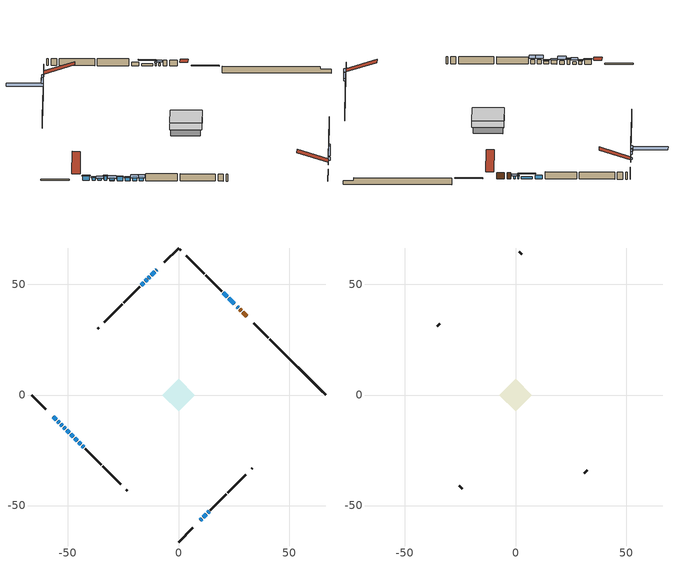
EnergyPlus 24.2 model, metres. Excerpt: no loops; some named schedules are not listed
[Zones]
conditioned space
 floor adiabatic (AdiabaticFloorConstruction): -7.43,0 0,7.43 7.43,0 0,-7.43 z0.94
 floor foundation (Slab1 construction): -6.83,0 0,6.83 6.83,0 0,-6.83 z-1.39
 floor foundation (Slab2 construction): -2.86,2.19 -2.19,2.86 2.86,-2.19 2.19,-2.86 z0
 wall outside (RimJoist1 construction): 0,-66.51 6.55,-59.96 / -66.51,0 -59.96,-6.55 / 0,66.51 -6.55,59.96 / 40.63,25.87 34.09,32.42 z0.94:1.24
 wall outside (AdiabaticWallConstruction 1): 30.87,35.64 29.15,37.36 / 28.49,38.02 27.66,38.85 z0.94:2.97
 wall outside (AdiabaticWallConstruction): -9.77,56.74 -10.15,56.36 / -53.25,-13.25 -52.5,-14.01 / 25.97,40.54 25.84,40.67 z0.94:1.83; -10.8,55.71 -12.31,54.2 / -56.74,-9.77 -55.23,-11.28 z0.94:2.44; -12.97,53.54 -13.58,52.93 z0.94:1.86; 9.77,-56.74 10.61,-55.89 / -48.79,-17.72 -47.55,-18.96 z0.94:2.21; -54.57,-11.93 -53.91,-12.6 z0.94:1.93; -14.23,52.27 -15.1,51.41 / -45.17,-21.33 -44.31,-22.2 / -43.66,-22.85 -42.79,-23.72 z0.94:2.41; 11.27,-55.24 12.49,-54.01 z0.94:1.42; -51.84,-14.66 -51.16,-15.35 z0.94:2.54; 13.15,-53.36 13.81,-52.69 z0.94:1.37; -50.5,-16 -49.44,-17.06 z0.94:2.11; -46.89,-19.62 -45.83,-20.68 z0.94:1.96; 27,39.51 26.62,39.89 z0.94:1.88; 25.18,41.32 22.67,43.84 z0.94:1.7; 22.01,44.49 20.29,46.22 / -15.75,50.75 -16.79,49.71 z0.94:2.16
 wall outside (Wall1 construction): 14.47,-52.04 21.71,-44.8 / -42.14,-24.37 -34.9,-31.61 / -17.45,49.06 -24.69,41.82 / 19.63,46.87 12.4,54.11 z0.94:3.38
 wall outside (Wall2 construction): 22.36,-44.14 30.53,-35.97 / -34.24,-32.27 -26.07,-40.44 / -25.34,41.16 -33.51,32.99 / 11.74,54.77 3.57,62.94 z0.94:3.38
 wall outside (Wall4 construction): 33.06,-33.45 33.45,-33.06 / -23.55,-42.96 -23.16,-43.35 / -36.04,30.47 -36.43,30.08 / 1.04,65.46 0.66,65.85 z0.94:3.38
 wall foundation (FoundationWall1 construction): 41.29,25.22,-1.39 41.29,25.22,0.94 63.99,2.52,0.94 63.99,2.52,-0.07 66.51,0,-0.07 66.51,0,-1.39
 window (WindowConstruction 14): -9.77,56.74 -10.14,56.36 z0.94:1.83
 window (WindowConstruction 3): -10.8,55.71 -12.31,54.2 z0.94:2.44
 window (WindowConstruction 4): -12.97,53.54 -13.58,52.93 z0.94:1.85
 window (WindowConstruction 5): 9.77,-56.74 10.61,-55.89 z0.94:2.21
 window (WindowConstruction 6): -56.74,-9.77 -55.23,-11.28 z0.94:2.44
 window (WindowConstruction 7): -54.57,-11.93 -53.91,-12.6 z0.94:1.93
 window (WindowConstruction 18): -53.25,-13.25 -52.5,-14.01 z0.94:1.83
 window (WindowConstruction 8): -14.23,52.27 -15.1,51.41 z0.94:2.41
 window (WindowConstruction 9): 11.27,-55.24 12.49,-54.02 z0.94:1.42
 window (WindowConstruction 15): -51.84,-14.67 -51.16,-15.35 z0.94:2.54
 window (WindowConstruction 10): 13.15,-53.36 13.81,-52.69 z0.94:1.37
 window (WindowConstruction 11): -50.5,-16 -49.44,-17.06 z0.94:2.11
 window (WindowConstruction 12): -48.79,-17.72 -47.55,-18.96 z0.94:2.21
 window (WindowConstruction 13): -46.89,-19.62 -45.83,-20.68 z0.94:1.95
 window (WindowConstruction 19): -45.17,-21.33 -44.31,-22.2 z0.94:2.41
 window (WindowConstruction 20): -43.65,-22.85 -42.79,-23.71 z0.94:2.41
 window (WindowConstruction 16): 27,39.51 26.62,39.89 z0.94:1.88
 window (WindowConstruction 17): 25.96,40.54 25.84,40.67 z0.94:1.83
 window (WindowConstruction): 25.18,41.32 22.67,43.84 z0.94:1.7
 window (WindowConstruction 1): 22.01,44.49 20.29,46.22 z0.94:2.16
 window (WindowConstruction 2): -15.75,50.75 -16.79,49.71 z0.94:2.16
 door (Door): 30.87,35.64 29.15,37.36 z0.94:2.97
 door (Door 1): 28.49,38.02 27.66,38.85 z0.94:2.97
 ceiling adiabatic (AdiabaticFloorConstruction): 0,-7.43 7.43,0 0,7.43 -7.43,0 z0.94
attic - vented
 floor to conditioned space (Floor1 construction Reversed): -7.43,0 0,7.43 7.43,0 0,-7.43 z3.38
 wall outside (Wall3 construction): 31.19,-35.32 32.4,-34.11 / -25.41,-41.09 -24.2,-42.3 / -34.17,32.34 -35.38,31.13 / 2.91,63.59 1.7,64.81 z0.94:3.38
 roof outside (Roof1 construction): 9.11,-57.4,3.38 1.88,-50.16,6.79 -0.03,-52.07,6.79 7.2,-59.3,3.38; -57.4,-9.11,3.38 -50.16,-1.88,6.79 -52.07,0.03,6.79 -59.3,-7.2,3.38; -9.11,57.4,3.38 -1.88,50.16,6.79 0.03,52.07,6.79 -7.2,59.3,3.38; 31.52,34.98,3.38 24.29,27.75,6.79 26.19,25.84,6.79 33.43,33.08,3.38
shading: -10.36,56.15 -9.56,56.95 -9.99,57.38 -10.79,56.58 z2.13; -13.17,53.33 -9.94,56.57 -10.37,57 -13.6,53.77 z3.66; -14.87,51.64 -11.67,54.83 -12.11,55.26 -15.3,52.07 z3.68; 11.04,-55.46 9.34,-57.17 9.77,-57.6 11.47,-55.89 z2.82; -55.02,-11.49 -56.95,-9.56 -57.16,-9.77 -55.23,-11.7 z2.74; -53.7,-12.81 -54.78,-11.72 -55.22,-12.15 -54.13,-13.24 z2.23; -52.07,-14.44 -53.68,-12.82 -54.98,-14.12 -53.36,-15.73 z2.44; -15.53,50.98 -13.8,52.7 -22.42,61.32 -24.15,59.6 z3.02; 14.65,-51.86 9.11,-57.39 9.54,-57.83 15.08,-52.29 z4.47; -50.95,-15.56 -52.05,-14.45 -52.48,-14.89 -51.38,-15.99 z2.84; 15.97,-50.54 10.99,-55.52 11.42,-55.95 16.4,-50.97 z4.42; -49.01,-17.49 -50.94,-15.57 -52.66,-17.3 -50.74,-19.22 z2.72; -47.34,-19.17 -49,-17.51 -49.43,-17.94 -47.77,-19.6 z2.51; -45.62,-20.89 -47.1,-19.41 -47.53,-19.84 -46.05,-21.32 z2.25; -43.88,-22.63 -45.6,-20.9 -47.33,-22.63 -45.61,-24.35 z3.02; -42.36,-24.15 -44.09,-22.42 -45.81,-24.15 -44.09,-25.87 z3.02; 26.19,40.32 27.43,39.08 28.29,39.94 27.05,41.18 z2.49; 25.63,40.88 26.18,40.33 26.61,40.76 26.06,41.31 z2.13; 21.81,44.7 26.05,40.46 26.48,40.89 22.24,45.13 z2.92
[Building]
Building 1: Terrain=Suburbs
[Site:Location]
Calgary Intl AP_AB: Latitude {deg}=51.11; Longitude {deg}=-114.02; Time Zone {hr}=-7; Elevation {m}=1084; Keep Site Location Information=Yes
[Site:GroundTemperature:Shallow]
0.326196, -1.55603, -1.70677, -0.813554, 2.7722, 6.34125, 9.43543, 11.3955, 11.562, 9.96783, 6.95256, 3.49299
[Site:WaterMainsTemperature]
Calculation Method=Schedule; Temperature Schedule=mains temperature schedule
[Material] Roughness=Rough; Thermal Absorptance=0.9
Name | Thickness {m} | Conductivity {W/m-K} | Density {kg/m3} | Specific Heat {J/kg-K} | Solar Absorptance | Visible Absorptance
asphalt or fiberglass shingles | 0.00635 | 0.162714 | 1121.4 | 1465.45 | 0.4 | 0.4
ceiling loosefill ins | 0.169333 | 0.0480833 | 16.02 | 1046.75 | 0.7 | 0.7
ceiling stud and cavity | 0.1397 | 0.347966 | 65.682 | 1177.47 | 0.7 | 0.7
concrete 4.0 in. | 0.1016 | 1.803125 | 2242.8 | 837.4 | 0.7 | 0.7
concrete 8.0 in. | 0.2032 | 1.803125 | 2242.8 | 837.4 | 0.7 | 0.7
door material | 0.04445 | 0.053851 | 512.64 | 1214.23 | 0.7 | 0.7
exterior vertical ins | 0.0480821 | 0.029427 | 32.04 | 1214.23 | 0.7 | 0.7
floor covering | 0.0127 | 0.0433444 | 54.468 | 1339.84 | 0.6 | 0.6
floor rigid ins; wall rigid ins 1 | 0.512978 | 0.029427 | 32.04 | 1214.23 | 0.7 | 0.7
floor stud and cavity | 0.1397 | 1.75129 | 37.0049 | 1207.88 | 0.7 | 0.7
furniture material conditioned space 1 | 0.1524 | 0.115458 | 640.8 | 1214.23 | 0.6 | 0.6
gypsum board | 0.0127 | 0.160291 | 801 | 837.4 | 0.6 | 0.6
gypsum board 1 | 0.0127 | 0.160291 | 801 | 837.4 | 0.7 | 0.7
osb sheathing 0.5 in. | 0.0127 | 0.115458 | 512.64 | 1214.23 | 0.7 | 0.7
osb sheathing 0.75 in. | 0.01905 | 0.115458 | 512.64 | 1214.23 | 0.7 | 0.7
osb sheathing 2.0 in. | 0.0508 | 0.115458 | 512.64 | 1214.23 | 0.7 | 0.7
rim joist rigid ins; wall rigid ins | 0.051816 | 0.029427 | 32.04 | 1214.23 | 0.7 | 0.7
rim joist stud and cavity | 0.0508 | 0.0449671 | 125.044 | 1163.47 | 0.6 | 0.6
wall stud and cavity | 0.1397 | 0.110499 | 139.0536 | 1170.24 | 0.7 | 0.7
wall stud and cavity 1 | 0.1397 | 0.175919 | 139.0536 | 1170.24 | 0.7 | 0.7
wall stud and cavity 2 | 0.0889 | 6.9971 | 50.32683 | 1063.81 | 0.6 | 0.6
wall stud and cavity 3 | 0.1397 | 0.148929 | 139.0536 | 1170.24 | 0.7 | 0.7
wall stud and cavity 4 | 0.0889 | 0.380278 | 52.3479 | 1209.89 | 0.7 | 0.7
wall stud and cavity 5 | 0.0889 | 0.391764 | 83.0341 | 1211.67 | 0.7 | 0.7
wood siding | 0.0254 | 0.102417 | 544.68 | 1172.36 | 0.4 | 0.4
wood siding 1 | 0.00254 | 0.102417 | 544.68 | 1172.36 | 0.4 | 0.4
wood siding 2; wood siding 3; wood siding 4 | 0.0254 | 0.102417 | 544.68 | 1172.36 | 0.7 | 0.7
[WindowMaterial:SimpleGlazingSystem]
Name | U-Factor {W/m2-K} | Solar Heat Gain Coefficient
WindowMaterial | 2.22691 | 0.54
WindowMaterial 1 | 1.98957 | 0.64
WindowMaterial 10 | 2.04181 | 0.63
WindowMaterial 11 | 2.01342 | 0.64
WindowMaterial 12 | 2.17127 | 0.56
WindowMaterial 13 | 2.992306 | 0.59
WindowMaterial 14 | 2.24735 | 0.57
WindowMaterial 15 | 2.26723 | 0.56
WindowMaterial 16 | 2.73339 | 0.37
WindowMaterial 17 | 2.17922 | 0.59
WindowMaterial 2 | 2.038402 | 0.63
WindowMaterial 3 | 2.052597 | 0.61
WindowMaterial 4 | 2.293912 | 0.51
WindowMaterial 5 | 2.163318 | 0.56
WindowMaterial 6 | 2.13152 | 0.6
WindowMaterial 7 | 2.32344 | 0.5
WindowMaterial 8 | 2.46198 | 0.45
WindowMaterial 9 | 2.606202 | 0.39
[Construction]
AdiabaticFloorConstruction: floor stud and cavity, floor rigid ins, osb sheathing 0.75 in., floor covering
AdiabaticWallConstruction: wood siding 3, wall rigid ins 1, wall stud and cavity 4, gypsum board
AdiabaticWallConstruction 1: wood siding 4, wall rigid ins 1, wall stud and cavity 4, gypsum board
Door; Door 1: door material
Floor1 construction Reversed: gypsum board, ceiling stud and cavity, ceiling loosefill ins
FoundationWall1 construction: concrete 8.0 in., gypsum board 1
furniture construction conditioned space 1: furniture material conditioned space 1
PartitionWallConstruction: gypsum board, wall stud and cavity 5, gypsum board
RimJoist1 construction: wood siding 2, rim joist rigid ins, osb sheathing 2.0 in., rim joist stud and cavity
Roof1 construction: asphalt or fiberglass shingles
Slab1 construction; Slab2 construction: concrete 4.0 in.
Wall1 construction: wood siding, osb sheathing 0.5 in., wall stud and cavity, gypsum board
Wall2 construction: wood siding, wall rigid ins, osb sheathing 0.5 in., wall stud and cavity 1, gypsum board
Wall3 construction: wood siding 1, wall stud and cavity 2
Wall4 construction: wood siding, osb sheathing 0.5 in., wall stud and cavity 3, gypsum board
WindowConstruction: WindowMaterial
WindowConstruction 1: WindowMaterial 1
WindowConstruction 10: WindowMaterial 9
WindowConstruction 11: WindowMaterial 10
WindowConstruction 12: WindowMaterial 11
WindowConstruction 13: WindowMaterial 12
WindowConstruction 14; WindowConstruction 18: WindowMaterial 13
WindowConstruction 15: WindowMaterial 14
WindowConstruction 16: WindowMaterial 15
WindowConstruction 17: WindowMaterial 16
WindowConstruction 19: WindowMaterial 17
WindowConstruction 2: WindowMaterial 2
WindowConstruction 20; WindowConstruction 8: WindowMaterial 7
WindowConstruction 3; WindowConstruction 6: WindowMaterial 3
WindowConstruction 4: WindowMaterial 4
WindowConstruction 5: WindowMaterial 5
WindowConstruction 7: WindowMaterial 6
WindowConstruction 9: WindowMaterial 8
[Zone] Multiplier=1; Part of Total Floor Area=Yes
Name | Volume {m3}
attic - vented | 61.1118
conditioned space | 533.2
[Space]
Name | Zone | Volume {m3}
attic - vented 1 | attic - vented | 61.1118
conditioned space 1 | conditioned space | 533.2
[ZoneInfiltration:EffectiveLeakageArea]
infil attic - vented 1: Zone or Space=attic - vented 1; Schedule=Always On Discrete; Effective Air Leakage Area {cm2}=3784.11; Stack Coefficient=0.000406748; Wind Coefficient=1.36264e-05
[ZoneMixing]
whole house fan mix: Zone or Space=attic - vented; Schedule=Always On Continuous; Design Flow Rate Calculation Method=Flow/Zone; Design Flow Rate {m3/s}=0; Source Zone or Space=conditioned space
[SurfaceProperty:ExposedFoundationPerimeter] Exposed Perimeter Calculation Method=TotalExposedPerimeter
Name | Total Exposed Perimeter {m}
Slab1 | 35.662
Slab2 | 16.154
[InternalMass] Zone or ZoneList=conditioned space; Space or SpaceList=conditioned space 1
Name | Construction | Surface Area {m2}
furniture mass conditioned space 1 | furniture construction conditioned space 1 | 84.2003
partition wall mass | PartitionWallConstruction | 210.501
[Lights]
interior lighting: Zone or ZoneList or Space or SpaceList=conditioned space 1; Schedule=interior lighting schedule; Design Level Calculation Method=LightingLevel; Lighting Level {W}=343.2; Return Air Fraction=0; Fraction Radiant=0.6; Fraction Visible=0.2; Fraction Replaceable=1
[People]
occupants: Zone or ZoneList or Space or SpaceList=conditioned space 1; Number of People Schedule=occupants schedule; Number of People Calculation Method=People; Number of People=3; Fraction Radiant=0.314171; Sensible Heat Fraction=0.56303; Activity Level Schedule=occupants activity schedule; Carbon Dioxide Generation Rate {m3/s-W}=0; Enable ASHRAE 55 Comfort Warnings=No; Mean Radiant Temperature Calculation Type=EnclosureAveraged
[ElectricEquipment] Zone or ZoneList or Space or SpaceList=conditioned space 1; Design Level Calculation Method=EquipmentLevel
Name | Schedule | Design Level {W} | Fraction Latent | Fraction Radiant | Fraction Lost
clothes dryer | clothes dryer schedule | 140.772 | 0.015 | 0.081 | 0.85
clothes washer | clothes washer schedule | 32.1985 | 0.03 | 0.162 | 0.7
cooking range | cooking range schedule | 215.147 | 0.08 | 0.432 | 0.2
dishwasher | dishwasher schedule | 66.8632 | 0.3 | 0.18 | 0.4
fridge | fridge schedule | 72.9452 | 0 | 0.6 | 0
mech vent bath fan 0 | mech vent bath fan 0 schedule | 50.2 | 0 | 0 | 1
mech vent bath fan 1 | mech vent bath fan 1 schedule | 50.2 | 0 | 0 | 1
mech vent house fan | mech vent house fan schedule | 0 | 0 | 0 | 1
mech vent house fan cfis | mech vent house fan cfis schedule | 0 | 0 | 0 | 0
misc plug loads | misc plug loads schedule | 494.7 | 0.045 | 0.513 | 0.1
whole house fan | Always On Discrete | 0 | 0 | 0 | 1
[OtherEquipment] Zone or ZoneList or Space or SpaceList=conditioned space 1; Design Level Calculation Method=EquipmentLevel
Name | Fuel Type | Schedule | Design Level {W} | Fraction Latent | Fraction Radiant | Fraction Lost
clothes dryer 1 | Electricity | clothes dryer schedule | 0 | 0.015 | 0.081 | 0.85
cooking range 1 | Electricity | cooking range schedule | 0 | 0.08 | 0.432 | 0.2
general water use latent | None | general water use schedule | 62.594 | 1 | 0 | 0
general water use sensible | None | general water use schedule | -61.6891 | 0 | 0.6 | 0
mech vent house fan latent load | None | Always On Discrete | 0 | 1 | 0 | 0
mech vent house fan sensible load | None | Always On Discrete | 0 | 0 | 0 | 0
water heater energy adjustment1 | NaturalGas | Always On Discrete | 0.01 | 0 | 0 | 1
[ZoneInfiltration:DesignFlowRate] Zone or ZoneList or Space or SpaceList=conditioned space 1; Schedule=Always On Discrete; Design Flow Rate Calculation Method=Flow/Zone; Design Flow Rate {m3/s}=0
infil flow; natural vent flow; whole house fan flow
[Foundation:Kiva] Initial Indoor Air Temperature {C}=18; Wall Depth Below Slab {m}=0.2032
Name | Wall Height Above Grade {m} | Custom Block Material Name 1 | Custom Block Depth 1 {m} | Custom Block X Position 1 {m} | Custom Block Z Position 1 {m}
Foundation Kiva 1 | 0.940003 | exterior vertical ins | 2.33001 | 0.2159 | 0
Foundation Kiva 2 | 0.1016
[Foundation:Kiva:Settings]
Soil Conductivity {W/m-K}=0.849921; Soil Density {kg/m3}=1842.3; Soil Specific Heat {J/kg-K}=418.7; Ground Solar Absorptivity=0.9; Ground Thermal Absorptivity=0.9; Ground Surface Roughness {m}=0.03; Far-Field Width {m}=40; Deep-Ground Boundary Condition=ZeroFlux; Deep-Ground Depth {m}=40; Minimum Cell Dimension {m}=0.2; Maximum Cell Growth Coefficient=3; Simulation Timestep=Timestep
[Exterior:Lights]
exterior lighting: Schedule=exterior lighting schedule; Design Level {W}=75.6
[Schedule:Constant]
Name | Hourly Value
Always On Continuous; mech vent house fan schedule; mech vent house fan cfis schedule; Always On Discrete | 1
occupants activity schedule | 117.228
fridge schedule | 0
[Schedule:Week:Daily]
interior lighting schedule Week Rule - Jan1-Jan27: interior lighting schedule day, interior lighting schedule day, interior lighting schedule day, interior lighting schedule day, interior lighting schedule day, interior lighting schedule day, interior lighting schedule day, interior lighting schedule default day, interior lighting schedule default day, interior lighting schedule default day, interior lighting schedule default day, interior lighting schedule default day
interior lighting schedule Week Rule - Jan28-Feb3: interior lighting schedule day, interior lighting schedule day, interior lighting schedule day, interior lighting schedule day, interior lighting schedule day 1, interior lighting schedule day 1, interior lighting schedule day 1, interior lighting schedule default day, interior lighting schedule default day, interior lighting schedule default day, interior lighting schedule default day, interior lighting schedule default day
interior lighting schedule Week Rule - Feb4-Feb24: interior lighting schedule day 1, interior lighting schedule day 1, interior lighting schedule day 1, interior lighting schedule day 1, interior lighting schedule day 1, interior lighting schedule day 1, interior lighting schedule day 1, interior lighting schedule default day, interior lighting schedule default day, interior lighting schedule default day, interior lighting schedule default day, interior lighting schedule default day
interior lighting schedule Week Rule - Feb25-Mar3: interior lighting schedule day 1, interior lighting schedule day 1, interior lighting schedule day 1, interior lighting schedule day 1, interior lighting schedule day 2, interior lighting schedule day 2, interior lighting schedule day 2, interior lighting schedule default day, interior lighting schedule default day, interior lighting schedule default day, interior lighting schedule default day, interior lighting schedule default day
interior lighting schedule Week Rule - Mar4-Mar31: interior lighting schedule day 2, interior lighting schedule day 2, interior lighting schedule day 2, interior lighting schedule day 2, interior lighting schedule day 2, interior lighting schedule day 2, interior lighting schedule day 2, interior lighting schedule default day, interior lighting schedule default day, interior lighting schedule default day, interior lighting schedule default day, interior lighting schedule default day
interior lighting schedule Week Rule - Apr1-Apr28: interior lighting schedule day 3, interior lighting schedule day 3, interior lighting schedule day 3, interior lighting schedule day 3, interior lighting schedule day 3, interior lighting schedule day 3, interior lighting schedule day 3, interior lighting schedule default day, interior lighting schedule default day, interior lighting schedule default day, interior lighting schedule default day, interior lighting schedule default day
interior lighting schedule Week Rule - Apr29-May5: interior lighting schedule day 3, interior lighting schedule day 3, interior lighting schedule day 4, interior lighting schedule day 4, interior lighting schedule day 4, interior lighting schedule day 4, interior lighting schedule day 4, interior lighting schedule default day, interior lighting schedule default day, interior lighting schedule default day, interior lighting schedule default day, interior lighting schedule default day
interior lighting schedule Week Rule - May6-May26: interior lighting schedule day 4, interior lighting schedule day 4, interior lighting schedule day 4, interior lighting schedule day 4, interior lighting schedule day 4, interior lighting schedule day 4, interior lighting schedule day 4, interior lighting schedule default day, interior lighting schedule default day, interior lighting schedule default day, interior lighting schedule default day, interior lighting schedule default day
interior lighting schedule Week Rule - May27-Jun2: interior lighting schedule day 4, interior lighting schedule day 4, interior lighting schedule day 4, interior lighting schedule day 4, interior lighting schedule day 4, interior lighting schedule day 5, interior lighting schedule day 5, interior lighting schedule default day, interior lighting schedule default day, interior lighting schedule default day, interior lighting schedule default day, interior lighting schedule default day
interior lighting schedule Week Rule - Jun3-Jun30: interior lighting schedule day 5, interior lighting schedule day 5, interior lighting schedule day 5, interior lighting schedule day 5, interior lighting schedule day 5, interior lighting schedule day 5, interior lighting schedule day 5, interior lighting schedule default day, interior lighting schedule default day, interior lighting schedule default day, interior lighting schedule default day, interior lighting schedule default day
interior lighting schedule Week Rule - Jul1-Jul28: interior lighting schedule day 6, interior lighting schedule day 6, interior lighting schedule day 6, interior lighting schedule day 6, interior lighting schedule day 6, interior lighting schedule day 6, interior lighting schedule day 6, interior lighting schedule default day, interior lighting schedule default day, interior lighting schedule default day, interior lighting schedule default day, interior lighting schedule default day
interior lighting schedule Week Rule - Jul29-Aug4: interior lighting schedule day 6, interior lighting schedule day 6, interior lighting schedule day 6, interior lighting schedule day 7, interior lighting schedule day 7, interior lighting schedule day 7, interior lighting schedule day 7, interior lighting schedule default day, interior lighting schedule default day, interior lighting schedule default day, interior lighting schedule default day, interior lighting schedule default day
interior lighting schedule Week Rule - Aug5-Aug25: interior lighting schedule day 7, interior lighting schedule day 7, interior lighting schedule day 7, interior lighting schedule day 7, interior lighting schedule day 7, interior lighting schedule day 7, interior lighting schedule day 7, interior lighting schedule default day, interior lighting schedule default day, interior lighting schedule default day, interior lighting schedule default day, interior lighting schedule default day
interior lighting schedule Week Rule - Aug26-Sep1: interior lighting schedule day 7, interior lighting schedule day 7, interior lighting schedule day 7, interior lighting schedule day 7, interior lighting schedule day 7, interior lighting schedule day 7, interior lighting schedule day 8, interior lighting schedule default day, interior lighting schedule default day, interior lighting schedule default day, interior lighting schedule default day, interior lighting schedule default day
interior lighting schedule Week Rule - Sep2-Sep29: interior lighting schedule day 8, interior lighting schedule day 8, interior lighting schedule day 8, interior lighting schedule day 8, interior lighting schedule day 8, interior lighting schedule day 8, interior lighting schedule day 8, interior lighting schedule default day, interior lighting schedule default day, interior lighting schedule default day, interior lighting schedule default day, interior lighting schedule default day
interior lighting schedule Week Rule - Sep30-Oct6: interior lighting schedule day 8, interior lighting schedule day 9, interior lighting schedule day 9, interior lighting schedule day 9, interior lighting schedule day 9, interior lighting schedule day 9, interior lighting schedule day 9, interior lighting schedule default day, interior lighting schedule default day, interior lighting schedule default day, interior lighting schedule default day, interior lighting schedule default day
interior lighting schedule Week Rule - Oct7-Oct27: interior lighting schedule day 9, interior lighting schedule day 9, interior lighting schedule day 9, interior lighting schedule day 9, interior lighting schedule day 9, interior lighting schedule day 9, interior lighting schedule day 9, interior lighting schedule default day, interior lighting schedule default day, interior lighting schedule default day, interior lighting schedule default day, interior lighting schedule default day
interior lighting schedule Week Rule - Oct28-Nov3: interior lighting schedule day 9, interior lighting schedule day 9, interior lighting schedule day 9, interior lighting schedule day 9, interior lighting schedule day 10, interior lighting schedule day 10, interior lighting schedule day 10, interior lighting schedule default day, interior lighting schedule default day, interior lighting schedule default day, interior lighting schedule default day, interior lighting schedule default day
interior lighting schedule Week Rule - Nov4-Nov24: interior lighting schedule day 10, interior lighting schedule day 10, interior lighting schedule day 10, interior lighting schedule day 10, interior lighting schedule day 10, interior lighting schedule day 10, interior lighting schedule day 10, interior lighting schedule default day, interior lighting schedule default day, interior lighting schedule default day, interior lighting schedule default day, interior lighting schedule default day
interior lighting schedule Week Rule - Nov25-Dec1: interior lighting schedule day 10, interior lighting schedule day 10, interior lighting schedule day 10, interior lighting schedule day 10, interior lighting schedule day 10, interior lighting schedule day 10, interior lighting schedule day 11, interior lighting schedule default day, interior lighting schedule default day, interior lighting schedule default day, interior lighting schedule default day, interior lighting schedule default day
interior lighting schedule Week Rule - Dec2-Dec31: interior lighting schedule day 11, interior lighting schedule day 11, interior lighting schedule day 11, interior lighting schedule day 11, interior lighting schedule day 11, interior lighting schedule day 11, interior lighting schedule day 11, interior lighting schedule default day, interior lighting schedule default day, interior lighting schedule default day, interior lighting schedule default day, interior lighting schedule default day
occupants schedule Week Rule - Jan1-Dec31: occupants schedule day, occupants schedule day, occupants schedule day, occupants schedule day, occupants schedule day, occupants schedule day, occupants schedule day, occupants schedule default day, occupants schedule default day, occupants schedule default day, occupants schedule default day, occupants schedule default day
clothes dryer schedule Week Rule - Jan1-Dec31: clothes dryer schedule day, clothes dryer schedule day, clothes dryer schedule day, clothes dryer schedule day, clothes dryer schedule day, clothes dryer schedule day, clothes dryer schedule day, clothes dryer schedule default day, clothes dryer schedule default day, clothes dryer schedule default day, clothes dryer schedule default day, clothes dryer schedule default day
clothes washer schedule Week Rule - Jan1-Dec31: clothes washer schedule day, clothes washer schedule day, clothes washer schedule day, clothes washer schedule day, clothes washer schedule day, clothes washer schedule day, clothes washer schedule day, clothes washer schedule default day, clothes washer schedule default day, clothes washer schedule default day, clothes washer schedule default day, clothes washer schedule default day
cooking range schedule Week Rule - Jan1-Dec31: cooking range schedule day, cooking range schedule day, cooking range schedule day, cooking range schedule day, cooking range schedule day, cooking range schedule day, cooking range schedule day, cooking range schedule default day, cooking range schedule default day, cooking range schedule default day, cooking range schedule default day, cooking range schedule default day
dishwasher schedule Week Rule - Jan1-Dec31: dishwasher schedule day, dishwasher schedule day, dishwasher schedule day, dishwasher schedule day, dishwasher schedule day, dishwasher schedule day, dishwasher schedule day, dishwasher schedule default day, dishwasher schedule default day, dishwasher schedule default day, dishwasher schedule default day, dishwasher schedule default day
mech vent bath fan 0 schedule Week Rule - Jan1-Dec31: mech vent bath fan 0 schedule day, mech vent bath fan 0 schedule day, mech vent bath fan 0 schedule day, mech vent bath fan 0 schedule day, mech vent bath fan 0 schedule day, mech vent bath fan 0 schedule day, mech vent bath fan 0 schedule day, mech vent bath fan 0 schedule default day, mech vent bath fan 0 schedule default day, mech vent bath fan 0 schedule default day, mech vent bath fan 0 schedule default day, mech vent bath fan 0 schedule default day
mech vent bath fan 1 schedule Week Rule - Jan1-Dec31: mech vent bath fan 1 schedule day, mech vent bath fan 1 schedule day, mech vent bath fan 1 schedule day, mech vent bath fan 1 schedule day, mech vent bath fan 1 schedule day, mech vent bath fan 1 schedule day, mech vent bath fan 1 schedule day, mech vent bath fan 1 schedule default day, mech vent bath fan 1 schedule default day, mech vent bath fan 1 schedule default day, mech vent bath fan 1 schedule default day, mech vent bath fan 1 schedule default day
misc plug loads schedule Week Rule - Jan1-Dec31: misc plug loads schedule day, misc plug loads schedule day, misc plug loads schedule day, misc plug loads schedule day, misc plug loads schedule day, misc plug loads schedule day, misc plug loads schedule day, misc plug loads schedule default day, misc plug loads schedule default day, misc plug loads schedule default day, misc plug loads schedule default day, misc plug loads schedule default day
general water use schedule Week Rule - Jan1-Dec31: general water use schedule day, general water use schedule day, general water use schedule day, general water use schedule day, general water use schedule day, general water use schedule day, general water use schedule day, general water use schedule default day, general water use schedule default day, general water use schedule default day, general water use schedule default day, general water use schedule default day
exterior lighting schedule Week Rule - Jan1-Jan27: exterior lighting schedule day, exterior lighting schedule day, exterior lighting schedule day, exterior lighting schedule day, exterior lighting schedule day, exterior lighting schedule day, exterior lighting schedule day, exterior lighting schedule default day, exterior lighting schedule default day, exterior lighting schedule default day, exterior lighting schedule default day, exterior lighting schedule default day
exterior lighting schedule Week Rule - Jan28-Feb3: exterior lighting schedule day, exterior lighting schedule day, exterior lighting schedule day, exterior lighting schedule day, exterior lighting schedule day 1, exterior lighting schedule day 1, exterior lighting schedule day 1, exterior lighting schedule default day, exterior lighting schedule default day, exterior lighting schedule default day, exterior lighting schedule default day, exterior lighting schedule default day
exterior lighting schedule Week Rule - Feb4-Feb24: exterior lighting schedule day 1, exterior lighting schedule day 1, exterior lighting schedule day 1, exterior lighting schedule day 1, exterior lighting schedule day 1, exterior lighting schedule day 1, exterior lighting schedule day 1, exterior lighting schedule default day, exterior lighting schedule default day, exterior lighting schedule default day, exterior lighting schedule default day, exterior lighting schedule default day
exterior lighting schedule Week Rule - Feb25-Mar3: exterior lighting schedule day 1, exterior lighting schedule day 1, exterior lighting schedule day 1, exterior lighting schedule day 1, exterior lighting schedule day 2, exterior lighting schedule day 2, exterior lighting schedule day 2, exterior lighting schedule default day, exterior lighting schedule default day, exterior lighting schedule default day, exterior lighting schedule default day, exterior lighting schedule default day
exterior lighting schedule Week Rule - Mar4-Mar31: exterior lighting schedule day 2, exterior lighting schedule day 2, exterior lighting schedule day 2, exterior lighting schedule day 2, exterior lighting schedule day 2, exterior lighting schedule day 2, exterior lighting schedule day 2, exterior lighting schedule default day, exterior lighting schedule default day, exterior lighting schedule default day, exterior lighting schedule default day, exterior lighting schedule default day
exterior lighting schedule Week Rule - Apr1-Apr28: exterior lighting schedule day 3, exterior lighting schedule day 3, exterior lighting schedule day 3, exterior lighting schedule day 3, exterior lighting schedule day 3, exterior lighting schedule day 3, exterior lighting schedule day 3, exterior lighting schedule default day, exterior lighting schedule default day, exterior lighting schedule default day, exterior lighting schedule default day, exterior lighting schedule default day
exterior lighting schedule Week Rule - Apr29-May5: exterior lighting schedule day 3, exterior lighting schedule day 3, exterior lighting schedule day 4, exterior lighting schedule day 4, exterior lighting schedule day 4, exterior lighting schedule day 4, exterior lighting schedule day 4, exterior lighting schedule default day, exterior lighting schedule default day, exterior lighting schedule default day, exterior lighting schedule default day, exterior lighting schedule default day
exterior lighting schedule Week Rule - May6-May26: exterior lighting schedule day 4, exterior lighting schedule day 4, exterior lighting schedule day 4, exterior lighting schedule day 4, exterior lighting schedule day 4, exterior lighting schedule day 4, exterior lighting schedule day 4, exterior lighting schedule default day, exterior lighting schedule default day, exterior lighting schedule default day, exterior lighting schedule default day, exterior lighting schedule default day
exterior lighting schedule Week Rule - May27-Jun2: exterior lighting schedule day 4, exterior lighting schedule day 4, exterior lighting schedule day 4, exterior lighting schedule day 4, exterior lighting schedule day 4, exterior lighting schedule day 5, exterior lighting schedule day 5, exterior lighting schedule default day, exterior lighting schedule default day, exterior lighting schedule default day, exterior lighting schedule default day, exterior lighting schedule default day
exterior lighting schedule Week Rule - Jun3-Jun30: exterior lighting schedule day 5, exterior lighting schedule day 5, exterior lighting schedule day 5, exterior lighting schedule day 5, exterior lighting schedule day 5, exterior lighting schedule day 5, exterior lighting schedule day 5, exterior lighting schedule default day, exterior lighting schedule default day, exterior lighting schedule default day, exterior lighting schedule default day, exterior lighting schedule default day
[Schedule:Year]
interior lighting schedule: interior lighting schedule Week Rule - Jan1-Jan27, 1, 1, 1, 27, interior lighting schedule Week Rule - Jan28-Feb3, 1, 28, 2, 3, interior lighting schedule Week Rule - Feb4-Feb24, 2, 4, 2, 24, interior lighting schedule Week Rule - Feb25-Mar3, 2, 25, 3, 3, interior lighting schedule Week Rule - Mar4-Mar31, 3, 4, 3, 31, interior lighting schedule Week Rule - Apr1-Apr28, 4, 1, 4, 28, interior lighting schedule Week Rule - Apr29-May5, 4, 29, 5, 5, interior lighting schedule Week Rule - May6-May26, 5, 6, 5, 26, interior lighting schedule Week Rule - May27-Jun2, 5, 27, 6, 2, interior lighting schedule Week Rule - Jun3-Jun30, 6, 3, 6, 30, interior lighting schedule Week Rule - Jul1-Jul28, 7, 1, 7, 28, interior lighting schedule Week Rule - Jul29-Aug4, 7, 29, 8, 4, interior lighting schedule Week Rule - Aug5-Aug25, 8, 5, 8, 25, interior lighting schedule Week Rule - Aug26-Sep1, 8, 26, 9, 1, interior lighting schedule Week Rule - Sep2-Sep29, 9, 2, 9, 29, interior lighting schedule Week Rule - Sep30-Oct6, 9, 30, 10, 6, interior lighting schedule Week Rule - Oct7-Oct27, 10, 7, 10, 27, interior lighting schedule Week Rule - Oct28-Nov3, 10, 28, 11, 3, interior lighting schedule Week Rule - Nov4-Nov24, 11, 4, 11, 24, interior lighting schedule Week Rule - Nov25-Dec1, 11, 25, 12, 1, interior lighting schedule Week Rule - Dec2-Dec31, 12, 2, 12, 31
occupants schedule: occupants schedule Week Rule - Jan1-Dec31, 1, 1, 12, 31
clothes dryer schedule: clothes dryer schedule Week Rule - Jan1-Dec31, 1, 1, 12, 31
clothes washer schedule: clothes washer schedule Week Rule - Jan1-Dec31, 1, 1, 12, 31
cooking range schedule: cooking range schedule Week Rule - Jan1-Dec31, 1, 1, 12, 31
dishwasher schedule: dishwasher schedule Week Rule - Jan1-Dec31, 1, 1, 12, 31
mech vent bath fan 0 schedule: mech vent bath fan 0 schedule Week Rule - Jan1-Dec31, 1, 1, 12, 31
mech vent bath fan 1 schedule: mech vent bath fan 1 schedule Week Rule - Jan1-Dec31, 1, 1, 12, 31
misc plug loads schedule: misc plug loads schedule Week Rule - Jan1-Dec31, 1, 1, 12, 31
general water use schedule: general water use schedule Week Rule - Jan1-Dec31, 1, 1, 12, 31
exterior lighting schedule: exterior lighting schedule Week Rule - Jan1-Jan27, 1, 1, 1, 27, exterior lighting schedule Week Rule - Jan28-Feb3, 1, 28, 2, 3, exterior lighting schedule Week Rule - Feb4-Feb24, 2, 4, 2, 24, exterior lighting schedule Week Rule - Feb25-Mar3, 2, 25, 3, 3, exterior lighting schedule Week Rule - Mar4-Mar31, 3, 4, 3, 31, exterior lighting schedule Week Rule - Apr1-Apr28, 4, 1, 4, 28, exterior lighting schedule Week Rule - Apr29-May5, 4, 29, 5, 5, exterior lighting schedule Week Rule - May6-May26, 5, 6, 5, 26, exterior lighting schedule Week Rule - May27-Jun2, 5, 27, 6, 2, exterior lighting schedule Week Rule - Jun3-Jun30, 6, 3, 6, 30, exterior lighting schedule Week Rule - Jul1-Jul28, 7, 1, 7, 28, exterior lighting schedule Week Rule - Jul29-Aug4, 7, 29, 8, 4, exterior lighting schedule Week Rule - Aug5-Aug25, 8, 5, 8, 25, exterior lighting schedule Week Rule - Aug26-Sep1, 8, 26, 9, 1, exterior lighting schedule Week Rule - Sep2-Sep29, 9, 2, 9, 29, exterior lighting schedule Week Rule - Sep30-Oct6, 9, 30, 10, 6, exterior lighting schedule Week Rule - Oct7-Oct27, 10, 7, 10, 27, exterior lighting schedule Week Rule - Oct28-Nov3, 10, 28, 11, 3, exterior lighting schedule Week Rule - Nov4-Nov24, 11, 4, 11, 24, exterior lighting schedule Week Rule - Nov25-Dec1, 11, 25, 12, 1, exterior lighting schedule Week Rule - Dec2-Dec31, 12, 2, 12, 31
[Schedule:Compact]
mains temperature schedule: Through: 01/01, For: AllDays, Until: 24:00, 5.30611, Through: 01/02, For: AllDays, Until: 24:00, 5.24556, Through: 01/03, For: AllDays, Until: 24:00, 5.18611, Through: 01/04, For: AllDays, Until: 24:00, 5.12778, Through: 01/05, For: AllDays, Until: 24:00, 5.07, Through: 01/06, For: AllDays, Until: 24:00, 5.01278, Through: 01/07, For: AllDays, Until: 24:00, 4.95722, Through: 01/08, For: AllDays, Until: 24:00, 4.90222, Through: 01/09, For: AllDays, Until: 24:00, 4.84778, Through: 01/10, For: AllDays, Until: 24:00, 4.795, Through: 01/11, For: AllDays, Until: 24:00, 4.74278, Through: 01/12, For: AllDays, Until: 24:00, 4.69167, Through: 01/13, For: AllDays, Until: 24:00, 4.64111, Through: 01/14, For: AllDays, Until: 24:00, 4.59222, Through: 01/15, For: AllDays, Until: 24:00, 4.54389, Through: 01/16, For: AllDays, Until: 24:00, 4.49722, Through: 01/17, For: AllDays, Until: 24:00, 4.45111, Through: 01/18, For: AllDays, Until: 24:00, 4.40611, Through: 01/19, For: AllDays, Until: 24:00, 4.36222, Through: 01/20, For: AllDays, Until: 24:00, 4.32, Through: 01/21, For: AllDays, Until: 24:00, 4.27833, Through: 01/22, For: AllDays, Until: 24:00, 4.23778, Through: 01/23, For: AllDays, Until: 24:00, 4.19833, Through: 01/24, For: AllDays, Until: 24:00, 4.16056, Through: 01/25, For: AllDays, Until: 24:00, 4.12333, Through: 01/26, For: AllDays, Until: 24:00, 4.08778, Through: 01/27, For: AllDays, Until: 24:00, 4.05278, Through: 01/28, For: AllDays, Until: 24:00, 4.01944, Through: 01/29, For: AllDays, Until: 24:00, 3.98722, Through: 01/30, For: AllDays, Until: 24:00, 3.95611, Through: 01/31, For: AllDays, Until: 24:00, 3.92667, Through: 02/01, For: AllDays, Until: 24:00, 3.89778, Through: 02/02, For: AllDays, Until: 24:00, 3.87056, Through: 02/03, For: AllDays, Until: 24:00, 3.84444, Through: 02/04, For: AllDays, Until: 24:00, 3.82, Through: 02/05, For: AllDays, Until: 24:00, 3.79611, Through: 02/06, For: AllDays, Until: 24:00, 3.77389, Through: 02/07, For: AllDays, Until: 24:00, 3.75333, Through: 02/08, For: AllDays, Until: 24:00, 3.73333, Through: 02/09, For: AllDays, Until: 24:00, 3.715, Through: 02/10, For: AllDays, Until: 24:00, 3.69778, Through: 02/11, For: AllDays, Until: 24:00, 3.68222, Through: 02/12, For: AllDays, Until: 24:00, 3.66778, Through: 02/13, For: AllDays, Until: 24:00, 3.65444, Through: 02/14, For: AllDays, Until: 24:00, 3.64278, Through: 02/15, For: AllDays, Until: 24:00, 3.63222, Through: 02/16, For: AllDays, Until: 24:00, 3.62278, Through: 02/17, For: AllDays, Until: 24:00, 3.615, Through: 02/18, For: AllDays, Until: 24:00, 3.60833, Through: 02/19, For: AllDays, Until: 24:00, 3.60333, Through: 02/20, For: AllDays, Until: 24:00, 3.59944, Through: 02/21, For: AllDays, Until: 24:00, 3.59667, Through: 02/22, For: AllDays, Until: 24:00, 3.59556, Through: 02/23, For: AllDays, Until: 24:00, 3.59556, Through: 02/24, For: AllDays, Until: 24:00, 3.59722, Through: 02/25, For: AllDays, Until: 24:00, 3.6, Through: 02/26, For: AllDays, Until: 24:00, 3.60389, Through: 02/27, For: AllDays, Until: 24:00, 3.60944, Through: 02/28, For: AllDays, Until: 24:00, 3.61611, Through: 03/01, For: AllDays, Until: 24:00, 3.62444, Through: 03/02, For: AllDays, Until: 24:00, 3.63333, Through: 03/03, For: AllDays, Until: 24:00, 3.64444, Through: 03/04, For: AllDays, Until: 24:00, 3.65611, Through: 03/05, For: AllDays, Until: 24:00, 3.67, Through: 03/06, For: AllDays, Until: 24:00, 3.68444, Through: 03/07, For: AllDays, Until: 24:00, 3.70056, Through: 03/08, For: AllDays, Until: 24:00, 3.71778, Through: 03/09, For: AllDays, Until: 24:00, 3.73611, Through: 03/10, For: AllDays, Until: 24:00, 3.75611, Through: 03/11, For: AllDays, Until: 24:00, 3.77722, Through: 03/12, For: AllDays, Until: 24:00, 3.79944, Through: 03/13, For: AllDays, Until: 24:00, 3.82333, Through: 03/14, For: AllDays, Until: 24:00, 3.84833, Through: 03/15, For: AllDays, Until: 24:00, 3.87444, Through: 03/16, For: AllDays, Until: 24:00, 3.90222, Through: 03/17, For: AllDays, Until: 24:00, 3.93056, Through: 03/18, For: AllDays, Until: 24:00, 3.96056, Through: 03/19, For: AllDays, Until: 24:00, 3.99167, Through: 03/20, For: AllDays, Until: 24:00, 4.02444, Through: 03/21, For: AllDays, Until: 24:00, 4.05778, Through: 03/22, For: AllDays, Until: 24:00, 4.09278, Through: 03/23, For: AllDays, Until: 24:00, 4.12833, Through: 03/24, For: AllDays, Until: 24:00, 4.16556, Through: 03/25, For: AllDays, Until: 24:00, 4.20389, Through: 03/26, For: AllDays, Until: 24:00, 4.24333, Through: 03/27, For: AllDays, Until: 24:00, 4.28389, Through: 03/28, For: AllDays, Until: 24:00, 4.32611, Through: 03/29, For: AllDays, Until: 24:00, 4.36889, Through: 03/30, For: AllDays, Until: 24:00, 4.41278, Through: 03/31, For: AllDays, Until: 24:00, 4.45778, Through: 04/01, For: AllDays, Until: 24:00, 4.50389, Through: 04/02, For: AllDays, Until: 24:00, 4.55111, Through: 04/03, For: AllDays, Until: 24:00, 4.59944, Through: 04/04, For: AllDays, Until: 24:00, 4.64833, Through: 04/05, For: AllDays, Until: 24:00, 4.69889, Through: 04/06, For: AllDays, Until: 24:00, 4.75, Through: 04/07, For: AllDays, Until: 24:00, 4.80222, Through: 04/08, For: AllDays, Until: 24:00, 4.85556, Through: 04/09, For: AllDays, Until: 24:00, 4.91, Through: 04/10, For: AllDays, Until: 24:00, 4.965, Through: 04/11, For: AllDays, Until: 24:00, 5.02111, Through: 04/12, For: AllDays, Until: 24:00, 5.07833, Through: 04/13, For: AllDays, Until: 24:00, 5.13611, Through: 04/14, For: AllDays, Until: 24:00, 5.195, Through: 04/15, For: AllDays, Until: 24:00, 5.25444, Through: 04/16, For: AllDays, Until: 24:00, 5.315, Through: 04/17, For: AllDays, Until: 24:00, 5.37611, Through: 04/18, For: AllDays, Until: 24:00, 5.43833, Through: 04/19, For: AllDays, Until: 24:00, 5.50111, Through: 04/20, For: AllDays, Until: 24:00, 5.565, Through: 04/21, For: AllDays, Until: 24:00, 5.62944, Through: 04/22, For: AllDays, Until: 24:00, 5.69444, Through: 04/23, For: AllDays, Until: 24:00, 5.76, Through: 04/24, For: AllDays, Until: 24:00, 5.82667, Through: 04/25, For: AllDays, Until: 24:00, 5.89389, Through: 04/26, For: AllDays, Until: 24:00, 5.96167, Through: 04/27, For: AllDays, Until: 24:00, 6.03056, Through: 04/28, For: AllDays, Until: 24:00, 6.09944, Through: 04/29, For: AllDays, Until: 24:00, 6.16944, Through: 04/30, For: AllDays, Until: 24:00, 6.23944, Through: 05/01, For: AllDays, Until: 24:00, 6.31056, Through: 05/02, For: AllDays, Until: 24:00, 6.38167, Through: 05/03, For: AllDays, Until: 24:00, 6.45333, Through: 05/04, For: AllDays, Until: 24:00, 6.52611, Through: 05/05, For: AllDays, Until: 24:00, 6.59889, Through: 05/06, For: AllDays, Until: 24:00, 6.67167, Through: 05/07, For: AllDays, Until: 24:00, 6.74556, Through: 05/08, For: AllDays, Until: 24:00, 6.81944, Through: 05/09, For: AllDays, Until: 24:00, 6.89389, Through: 05/10, For: AllDays, Until: 24:00, 6.96889, Through: 05/11, For: AllDays, Until: 24:00, 7.04389, Through: 05/12, For: AllDays, Until: 24:00, 7.11944, Through: 05/13, For: AllDays, Until: 24:00, 7.195, Through: 05/14, For: AllDays, Until: 24:00, 7.27111, Through: 05/15, For: AllDays, Until: 24:00, 7.34722, Through: 05/16, For: AllDays, Until: 24:00, 7.42389, Through: 05/17, For: AllDays, Until: 24:00, 7.50056, Through: 05/18, For: AllDays, Until: 24:00, 7.57722, Through: 05/19, For: AllDays, Until: 24:00, 7.65444, Through: 05/20, For: AllDays, Until: 24:00, 7.73167, Through: 05/21, For: AllDays, Until: 24:00, 7.80889, Through: 05/22, For: AllDays, Until: 24:00, 7.88611, Through: 05/23, For: AllDays, Until: 24:00, 7.96333, Through: 05/24, For: AllDays, Until: 24:00, 8.04111, Through: 05/25, For: AllDays, Until: 24:00, 8.11833, Through: 05/26, For: AllDays, Until: 24:00, 8.19611, Through: 05/27, For: AllDays, Until: 24:00, 8.27333, Through: 05/28, For: AllDays, Until: 24:00, 8.35056, Through: 05/29, For: AllDays, Until: 24:00, 8.42778, Through: 05/30, For: AllDays, Until: 24:00, 8.505, Through: 05/31, For: AllDays, Until: 24:00, 8.58222, Through: 06/01, For: AllDays, Until: 24:00, 8.65889, Through: 06/02, For: AllDays, Until: 24:00, 8.73556, Through: 06/03, For: AllDays, Until: 24:00, 8.81222, Through: 06/04, For: AllDays, Until: 24:00, 8.88889, Through: 06/05, For: AllDays, Until: 24:00, 8.965, Through: 06/06, For: AllDays, Until: 24:00, 9.04056, Through: 06/07, For: AllDays, Until: 24:00, 9.11611, Through: 06/08, For: AllDays, Until: 24:00, 9.19167, Through: 06/09, For: AllDays, Until: 24:00, 9.26667, Through: 06/10, For: AllDays, Until: 24:00, 9.34111, Through: 06/11, For: AllDays, Until: 24:00, 9.41556, Through: 06/12, For: AllDays, Until: 24:00, 9.48889, Through: 06/13, For: AllDays, Until: 24:00, 9.56278, Through: 06/14, For: AllDays, Until: 24:00, 9.63556, Through: 06/15, For: AllDays, Until: 24:00, 9.70833, Through: 06/16, For: AllDays, Until: 24:00, 9.78, Through: 06/17, For: AllDays, Until: 24:00, 9.85167, Through: 06/18, For: AllDays, Until: 24:00, 9.92278, Through: 06/19, For: AllDays, Until: 24:00, 9.99333, Through: 06/20, For: AllDays, Until: 24:00, 10.0633, Through: 06/21, For: AllDays, Until: 24:00, 10.1328, Through: 06/22, For: AllDays, Until: 24:00, 10.2011, Through: 06/23, For: AllDays, Until: 24:00, 10.2694, Through: 06/24, For: AllDays, Until: 24:00, 10.3367, Through: 06/25, For: AllDays, Until: 24:00, 10.4039, Through: 06/26, For: AllDays, Until: 24:00, 10.47, Through: 06/27, For: AllDays, Until: 24:00, 10.5356, Through: 06/28, For: AllDays, Until: 24:00, 10.6, Through: 06/29, For: AllDays, Until: 24:00, 10.6639, Through: 06/30, For: AllDays, Until: 24:00, 10.7272, Through: 07/01, For: AllDays, Until: 24:00, 10.7894, Through: 07/02, For: AllDays, Until: 24:00, 10.8511, Through: 07/03, For: AllDays, Until: 24:00, 10.9122, Through: 07/04, For: AllDays, Until: 24:00, 10.9722, Through: 07/05, For: AllDays, Until: 24:00, 11.0311, Through: 07/06, For: AllDays, Until: 24:00, 11.0894, Through: 07/07, For: AllDays, Until: 24:00, 11.1467, Through: 07/08, For: AllDays, Until: 24:00, 11.2033, Through: 07/09, For: AllDays, Until: 24:00, 11.2589, Through: 07/10, For: AllDays, Until: 24:00, 11.3133, Through: 07/11, For: AllDays, Until: 24:00, 11.3672, Through: 07/12, For: AllDays, Until: 24:00, 11.42, Through: 07/13, For: AllDays, Until: 24:00, 11.4717, Through: 07/14, For: AllDays, Until: 24:00, 11.5222, Through: 07/15, For: AllDays, Until: 24:00, 11.5717, Through: 07/16, For: AllDays, Until: 24:00, 11.6206, Through: 07/17, For: AllDays, Until: 24:00, 11.6683, Through: 07/18, For: AllDays, Until: 24:00, 11.715, Through: 07/19, For: AllDays, Until: 24:00, 11.76, Through: 07/20, For: AllDays, Until: 24:00, 11.8044, Through: 07/21, For: AllDays, Until: 24:00, 11.8478, Through: 07/22, For: AllDays, Until: 24:00, 11.89, Through: 07/23, For: AllDays, Until: 24:00, 11.9311, Through: 07/24, For: AllDays, Until: 24:00, 11.9711, Through: 07/25, For: AllDays, Until: 24:00, 12.01, Through: 07/26, For: AllDays, Until: 24:00, 12.0478, Through: 07/27, For: AllDays, Until: 24:00, 12.0839, Through: 07/28, For: AllDays, Until: 24:00, 12.1194, Through: 07/29, For: AllDays, Until: 24:00, 12.1533, Through: 07/30, For: AllDays, Until: 24:00, 12.1861, Through: 07/31, For: AllDays, Until: 24:00, 12.2178, Through: 08/01, For: AllDays, Until: 24:00, 12.2483, Through: 08/02, For: AllDays, Until: 24:00, 12.2778, Through: 08/03, For: AllDays, Until: 24:00, 12.3056, Through: 08/04, For: AllDays, Until: 24:00, 12.3322, Through: 08/05, For: AllDays, Until: 24:00, 12.3578, Through: 08/06, For: AllDays, Until: 24:00, 12.3822, Through: 08/07, For: AllDays, Until: 24:00, 12.405, Through: 08/08, For: AllDays, Until: 24:00, 12.4267, Through: 08/09, For: AllDays, Until: 24:00, 12.4472, Through: 08/10, For: AllDays, Until: 24:00, 12.4661, Through: 08/11, For: AllDays, Until: 24:00, 12.4839, Through: 08/12, For: AllDays, Until: 24:00, 12.5006, Through: 08/13, For: AllDays, Until: 24:00, 12.5156, Through: 08/14, For: AllDays, Until: 24:00, 12.5294, Through: 08/15, For: AllDays, Until: 24:00, 12.5422, Through: 08/16, For: AllDays, Until: 24:00, 12.5533, Through: 08/17, For: AllDays, Until: 24:00, 12.5633, Through: 08/18, For: AllDays, Until: 24:00, 12.5722, Through: 08/19, For: AllDays, Until: 24:00, 12.5794, Through: 08/20, For: AllDays, Until: 24:00, 12.585, Through: 08/21, For: AllDays, Until: 24:00, 12.59, Through: 08/22, For: AllDays, Until: 24:00, 12.5933, Through: 08/23, For: AllDays, Until: 24:00, 12.595, Through: 08/24, For: AllDays, Until: 24:00, 12.5961, Through: 08/25, For: AllDays, Until: 24:00, 12.595, Through: 08/26, For: AllDays, Until: 24:00, 12.5933, Through: 08/27, For: AllDays, Until: 24:00, 12.59, Through: 08/28, For: AllDays, Until: 24:00, 12.585, Through: 08/29, For: AllDays, Until: 24:00, 12.5789, Through: 08/30, For: AllDays, Until: 24:00, 12.5717, Through: 08/31, For: AllDays, Until: 24:00, 12.5633, Through: 09/01, For: AllDays, Until: 24:00, 12.5533, Through: 09/02, For: AllDays, Until: 24:00, 12.5417, Through: 09/03, For: AllDays, Until: 24:00, 12.5289, Through: 09/04, For: AllDays, Until: 24:00, 12.515, Through: 09/05, For: AllDays, Until: 24:00, 12.5, Through: 09/06, For: AllDays, Until: 24:00, 12.4833, Through: 09/07, For: AllDays, Until: 24:00, 12.4656, Through: 09/08, For: AllDays, Until: 24:00, 12.4467, Through: 09/09, For: AllDays, Until: 24:00, 12.4261, Through: 09/10, For: AllDays, Until: 24:00, 12.4044, Through: 09/11, For: AllDays, Until: 24:00, 12.3811, Through: 09/12, For: AllDays, Until: 24:00, 12.3572, Through: 09/13, For: AllDays, Until: 24:00, 12.3317, Through: 09/14, For: AllDays, Until: 24:00, 12.3044, Through: 09/15, For: AllDays, Until: 24:00, 12.2767, Through: 09/16, For: AllDays, Until: 24:00, 12.2472, Through: 09/17, For: AllDays, Until: 24:00, 12.2167, Through: 09/18, For: AllDays, Until: 24:00, 12.185, Through: 09/19, For: AllDays, Until: 24:00, 12.1522, Through: 09/20, For: AllDays, Until: 24:00, 12.1183, Through: 09/21, For: AllDays, Until: 24:00, 12.0828, Through: 09/22, For: AllDays, Until: 24:00, 12.0461, Through: 09/23, For: AllDays, Until: 24:00, 12.0089, Through: 09/24, For: AllDays, Until: 24:00, 11.97, Through: 09/25, For: AllDays, Until: 24:00, 11.93, Through: 09/26, For: AllDays, Until: 24:00, 11.8889, Through: 09/27, For: AllDays, Until: 24:00, 11.8467, Through: 09/28, For: AllDays, Until: 24:00, 11.8033, Through: 09/29, For: AllDays, Until: 24:00, 11.7589, Through: 09/30, For: AllDays, Until: 24:00, 11.7133, Through: 10/01, For: AllDays, Until: 24:00, 11.6667, Through: 10/02, For: AllDays, Until: 24:00, 11.6189, Through: 10/03, For: AllDays, Until: 24:00, 11.5706, Through: 10/04, For: AllDays, Until: 24:00, 11.5206, Through: 10/05, For: AllDays, Until: 24:00, 11.47, Through: 10/06, For: AllDays, Until: 24:00, 11.4183, Through: 10/07, For: AllDays, Until: 24:00, 11.3656, Through: 10/08, For: AllDays, Until: 24:00, 11.3117, Through: 10/09, For: AllDays, Until: 24:00, 11.2572, Through: 10/10, For: AllDays, Until: 24:00, 11.2017, Through: 10/11, For: AllDays, Until: 24:00, 11.145, Through: 10/12, For: AllDays, Until: 24:00, 11.0878, Through: 10/13, For: AllDays, Until: 24:00, 11.0294, Through: 10/14, For: AllDays, Until: 24:00, 10.97, Through: 10/15, For: AllDays, Until: 24:00, 10.91, Through: 10/16, For: AllDays, Until: 24:00, 10.8494, Through: 10/17, For: AllDays, Until: 24:00, 10.7878, Through: 10/18, For: AllDays, Until: 24:00, 10.725, Through: 10/19, For: AllDays, Until: 24:00, 10.6617, Through: 10/20, For: AllDays, Until: 24:00, 10.5978, Through: 10/21, For: AllDays, Until: 24:00, 10.5333, Through: 10/22, For: AllDays, Until: 24:00, 10.4678, Through: 10/23, For: AllDays, Until: 24:00, 10.4017, Through: 10/24, For: AllDays, Until: 24:00, 10.3344, Through: 10/25, For: AllDays, Until: 24:00, 10.2672, Through: 10/26, For: AllDays, Until: 24:00, 10.1989, Through: 10/27, For: AllDays, Until: 24:00, 10.1306, Through: 10/28, For: AllDays, Until: 24:00, 10.0611, Through: 10/29, For: AllDays, Until: 24:00, 9.99111, Through: 10/30, For: AllDays, Until: 24:00, 9.92056, Through: 10/31, For: AllDays, Until: 24:00, 9.84944, Through: 11/01, For: AllDays, Until: 24:00, 9.77778, Through: 11/02, For: AllDays, Until: 24:00, 9.70556, Through: 11/03, For: AllDays, Until: 24:00, 9.63333, Through: 11/04, For: AllDays, Until: 24:00, 9.56, Through: 11/05, For: AllDays, Until: 24:00, 9.48667, Through: 11/06, For: AllDays, Until: 24:00, 9.41278, Through: 11/07, For: AllDays, Until: 24:00, 9.33889, Through: 11/08, For: AllDays, Until: 24:00, 9.26389, Through: 11/09, For: AllDays, Until: 24:00, 9.18889, Through: 11/10, For: AllDays, Until: 24:00, 9.11389, Through: 11/11, For: AllDays, Until: 24:00, 9.03833, Through: 11/12, For: AllDays, Until: 24:00, 8.96222, Through: 11/13, For: AllDays, Until: 24:00, 8.88611, Through: 11/14, For: AllDays, Until: 24:00, 8.81, Through: 11/15, For: AllDays, Until: 24:00, 8.73333, Through: 11/16, For: AllDays, Until: 24:00, 8.65667, Through: 11/17, For: AllDays, Until: 24:00, 8.57944, Through: 11/18, For: AllDays, Until: 24:00, 8.50278, Through: 11/19, For: AllDays, Until: 24:00, 8.42556, Through: 11/20, For: AllDays, Until: 24:00, 8.34833, Through: 11/21, For: AllDays, Until: 24:00, 8.27056, Through: 11/22, For: AllDays, Until: 24:00, 8.19333, Through: 11/23, For: AllDays, Until: 24:00, 8.11611, Through: 11/24, For: AllDays, Until: 24:00, 8.03833, Through: 11/25, For: AllDays, Until: 24:00, 7.96111, Through: 11/26, For: AllDays, Until: 24:00, 7.88389, Through: 11/27, For: AllDays, Until: 24:00, 7.80611, Through: 11/28, For: AllDays, Until: 24:00, 7.72889, Through: 11/29, For: AllDays, Until: 24:00, 7.65222, Through: 11/30, For: AllDays, Until: 24:00, 7.575, Through: 12/01, For: AllDays, Until: 24:00, 7.49833, Through: 12/02, For: AllDays, Until: 24:00, 7.42167, Through: 12/03, For: AllDays, Until: 24:00, 7.345, Through: 12/04, For: AllDays, Until: 24:00, 7.26889, Through: 12/05, For: AllDays, Until: 24:00, 7.19278, Through: 12/06, For: AllDays, Until: 24:00, 7.11722, Through: 12/07, For: AllDays, Until: 24:00, 7.04167, Through: 12/08, For: AllDays, Until: 24:00, 6.96667, Through: 12/09, For: AllDays, Until: 24:00, 6.89167, Through: 12/10, For: AllDays, Until: 24:00, 6.81722, Through: 12/11, For: AllDays, Until: 24:00, 6.74333, Through: 12/12, For: AllDays, Until: 24:00, 6.66944, Through: 12/13, For: AllDays, Until: 24:00, 6.59611, Through: 12/14, For: AllDays, Until: 24:00, 6.52333, Through: 12/15, For: AllDays, Until: 24:00, 6.45111, Through: 12/16, For: AllDays, Until: 24:00, 6.37944, Through: 12/17, For: AllDays, Until: 24:00, 6.30778, Through: 12/18, For: AllDays, Until: 24:00, 6.23722, Through: 12/19, For: AllDays, Until: 24:00, 6.16667, Through: 12/20, For: AllDays, Until: 24:00, 6.09722, Through: 12/21, For: AllDays, Until: 24:00, 6.02833, Through: 12/22, For: AllDays, Until: 24:00, 5.95944, Through: 12/23, For: AllDays, Until: 24:00, 5.89167, Through: 12/24, For: AllDays, Until: 24:00, 5.82444, Through: 12/25, For: AllDays, Until: 24:00, 5.75833, Through: 12/26, For: AllDays, Until: 24:00, 5.69222, Through: 12/27, For: AllDays, Until: 24:00, 5.62722, Through: 12/28, For: AllDays, Until: 24:00, 5.56278, Through: 12/29, For: AllDays, Until: 24:00, 5.49889, Through: 12/30, For: AllDays, Until: 24:00, 5.43611, Through: 12/31, For: AllDays, Until: 24:00, 5.37444
